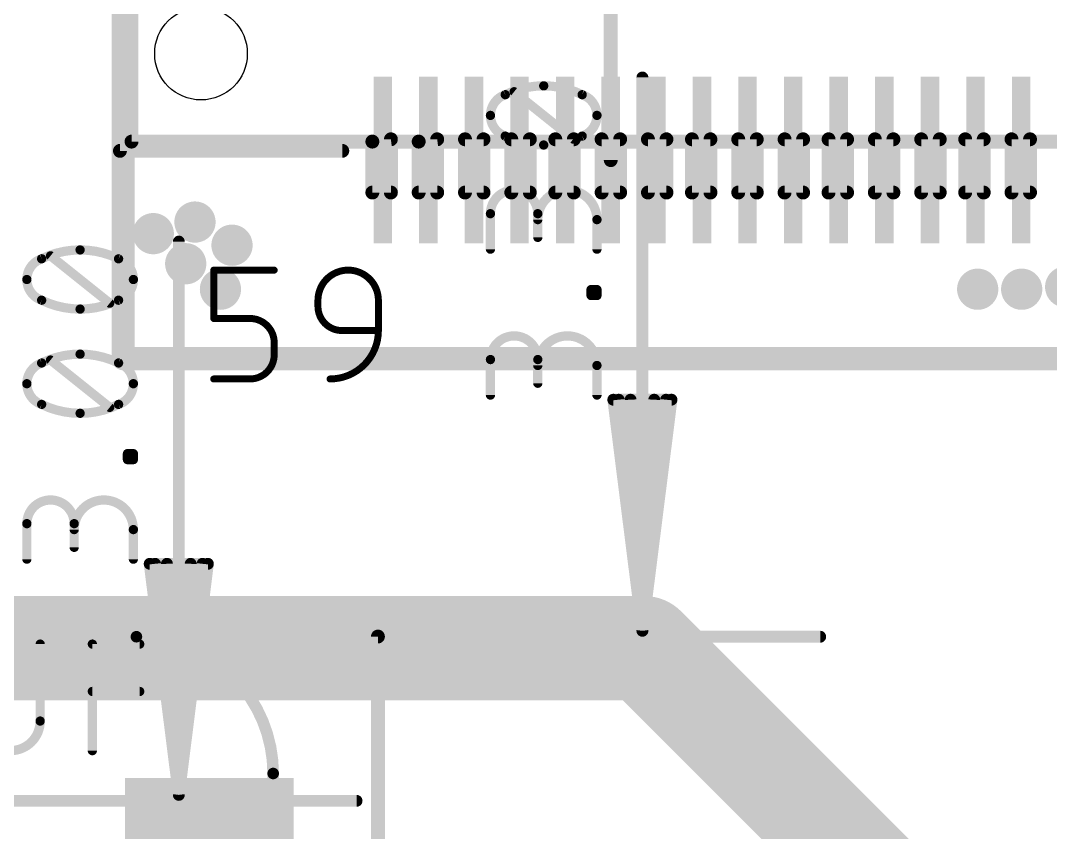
# Model space of a CAD drawing. Extents: x -5 to 103, y -6 to 58.
# Drawn here: x 25.54 to 36.84, y 25.28 to 34.19 of the extents above; entities that cross this region are included whole.
import ezdxf

# ---------------------------------------------------------------- set-up
doc = ezdxf.new("R2010")
doc.units = 0
for name, color, linetype in [('1', 12, 'CONTINUOUS'), ('16', 132, 'CONTINUOUS'), ('18', 110, 'CONTINUOUS'), ('20', 31, 'CONTINUOUS'), ('21', 40, 'CONTINUOUS'), ('51', 254, 'CONTINUOUS')]:
    doc.layers.add(name, color=color, linetype=linetype)

# ---------------------------------------------------------------- blocks, each defined once
blk = doc.blocks.new('RECT')
blk.add_solid([(-0.5, -0.5), (0.5, -0.5), (-0.5, 0.5), (0.5, 0.5)])
blk = doc.blocks.new('ROUNDV')
at = {"const_width": 0.5}
blk.add_lwpolyline([(0, -0.25, 1), (0, 0.25, 1), (0, -0.25)], format="xyb", dxfattribs=at)

msp = doc.modelspace()

# ---------------------------------------------------------------- linework, layer by layer
at = {"layer": '1'}
for points, const_width in [([(26.67, 40.64), (26.67, 30.48)], 0.254), ([(32.0179, 34.436), (32.0179, 32.658)], 0.1524), ([(26.67, 30.48), (46.99, 30.48)], 0.254), ([(24.511, 27.305), (32.385, 27.305)], 1.143), ([(32.385, 27.305), (35.179, 24.511)], 1.143)]:
    msp.add_lwpolyline(points, dxfattribs=dict(at, const_width=const_width))
for points, const_width in [([(31.9798, 32.658, 1), (32.056, 32.658)], 0.0762), ([(26.67, 30.5435, 1), (26.67, 30.4165)], 0.127), ([(26.6065, 30.48, 1), (26.7335, 30.48)], 0.127), ([(32.5871, 27.5071, 1), (32.1829, 27.1029)], 0.5715), ([(32.385, 27.0192, 1), (32.385, 27.5907)], 0.5715)]:
    msp.add_lwpolyline(points, format="xyb", dxfattribs=dict(at, const_width=const_width))
at = {"layer": '16', "const_width": 0.1524}
for points in [[(29.464, 27.432), (20.574, 27.432)], [(29.464, 20.828), (29.464, 27.432)]]:
    msp.add_lwpolyline(points, dxfattribs=at)
at = {"layer": '16', "const_width": 0.0762}
for points in [[(29.5021, 27.432, 1), (29.4259, 27.432)], [(29.464, 27.3939, 1), (29.464, 27.4701)]]:
    msp.add_lwpolyline(points, format="xyb", dxfattribs=at)
at = {"layer": '20'}
msp.add_circle((27.5235, 33.8264), 0.508, dxfattribs=at)
at = {"layer": '21'}
for points, const_width in [([(26.6345, 38.9572), (26.6345, 32.7596)], 0.1524), ([(26.6345, 32.7596), (29.0729, 32.7596)], 0.1524), ([(27.6632, 30.9209), (27.6632, 31.4515)], 0.0762), ([(27.6632, 31.4515), (28.3264, 31.4515)], 0.0762), ([(28.8062, 31.0536), (28.8062, 31.1199)], 0.0762), ([(29.4694, 31.1199), (29.4694, 30.7883)], 0.0762), ([(28.0611, 30.9209), (27.6632, 30.9209)], 0.0762), ([(29.4694, 30.7883), (29.0715, 30.7883)], 0.0762), ([(28.3264, 30.523), (28.3264, 30.6556)], 0.0762), ([(27.6632, 30.2577), (28.0611, 30.2577)], 0.0762), ([(26.815, 27.43), (22.715, 27.43)], 0.127), ([(28.315, 25.93), (28.315, 22.33)], 0.127)]:
    msp.add_lwpolyline(points, dxfattribs=dict(at, const_width=const_width))
for points, const_width in [([(26.6345, 32.7977, 1), (26.6345, 32.7215)], 0.0762), ([(26.5964, 32.7596, 1), (26.6726, 32.7596)], 0.0762), ([(29.0729, 32.7215, 1), (29.0729, 32.7977)], 0.0762), ([(27.6632, 31.4706, 1), (27.6632, 31.4325)], 0.0381), ([(27.6822, 31.4515, 1), (27.6441, 31.4515)], 0.0381), ([(28.3264, 31.4325, 1), (28.3264, 31.4706)], 0.0381), ([(29.4694, 31.1199, 1), (28.8062, 31.1199)], 0.0762), ([(28.8252, 31.1199, 1), (28.7871, 31.1199)], 0.0381), ([(28.7871, 31.1199, 1), (28.8252, 31.1199)], 0.0381), ([(28.8252, 31.0536, 1), (28.7871, 31.0536)], 0.0381), ([(28.7871, 31.0536, 1), (28.8252, 31.0536)], 0.0381), ([(28.8062, 31.0536, 0.4142), (29.0715, 30.7883)], 0.0762), ([(29.4885, 31.1199, 1), (29.4504, 31.1199)], 0.0381), ([(29.4504, 31.1199, 1), (29.4885, 31.1199)], 0.0381), ([(27.6632, 30.94, 1), (27.6632, 30.9019)], 0.0381), ([(28.0611, 30.94, 1), (28.0611, 30.9019)], 0.0381), ([(28.3264, 30.6556, 0.4142), (28.0611, 30.9209)], 0.0762), ([(28.0611, 30.9019, 1), (28.0611, 30.94)], 0.0381), ([(27.6441, 30.9209, 1), (27.6822, 30.9209)], 0.0381), ([(28.9388, 30.2577, 0.4142), (29.4694, 30.7883)], 0.0762), ([(29.0715, 30.8073, 1), (29.0715, 30.7692)], 0.0381), ([(29.0715, 30.7692, 1), (29.0715, 30.8073)], 0.0381), ([(29.4885, 30.7883, 1), (29.4504, 30.7883)], 0.0381), ([(29.4504, 30.7883, 1), (29.4885, 30.7883)], 0.0381), ([(29.4694, 30.7692, 1), (29.4694, 30.8073)], 0.0381), ([(28.3455, 30.6556, 1), (28.3074, 30.6556)], 0.0381), ([(28.3074, 30.6556, 1), (28.3455, 30.6556)], 0.0381), ([(28.0611, 30.2577, 0.4142), (28.3264, 30.523)], 0.0762), ([(28.3455, 30.523, 1), (28.3074, 30.523)], 0.0381), ([(28.3074, 30.523, 1), (28.3455, 30.523)], 0.0381), ([(27.6632, 30.2767, 1), (27.6632, 30.2386)], 0.0381), ([(28.0611, 30.2767, 1), (28.0611, 30.2386)], 0.0381), ([(28.0611, 30.2386, 1), (28.0611, 30.2767)], 0.0381), ([(28.9388, 30.2767, 1), (28.9388, 30.2386)], 0.0381), ([(28.315, 25.93, 0.4142), (26.815, 27.43)], 0.127), ([(26.815, 27.4617, 1), (26.815, 27.3983)], 0.0635), ([(26.815, 27.3983, 1), (26.815, 27.4617)], 0.0635), ([(28.3468, 25.93, 1), (28.2833, 25.93)], 0.0635), ([(28.2833, 25.93, 1), (28.3468, 25.93)], 0.0635)]:
    msp.add_lwpolyline(points, format="xyb", dxfattribs=dict(at, const_width=const_width))
at = {"layer": '51'}
for points, const_width in [([(26.7615, 38.8556), (26.7615, 32.8612)], 0.1524), ([(32.365, 27.495), (32.365, 33.5646)], 0.13), ([(31.6071, 32.8889), (30.9579, 33.4082)], 0.1016), ([(26.7615, 32.8612), (29.4031, 32.8612)], 0.1524), ([(29.6063, 32.8866), (29.4031, 32.8612)], 0.1524), ([(29.4031, 32.8612), (29.4031, 32.3024)], 0.1524), ([(29.4031, 32.8612), (29.9111, 32.8612)], 0.1524), ([(29.6063, 32.3024), (29.6063, 32.8866)], 0.1524), ([(30.1143, 32.8866), (29.9111, 32.8612)], 0.1524), ([(29.9111, 32.8612), (46.7767, 32.8612)], 0.1524), ([(29.9111, 32.8612), (29.9111, 32.3024)], 0.1524), ([(30.1143, 32.3024), (30.1143, 32.8866)], 0.1524), ([(30.6223, 32.8866), (30.4191, 32.8866)], 0.1524), ([(30.4191, 32.8866), (30.4191, 32.3024)], 0.1524), ([(30.6223, 32.3024), (30.6223, 32.8866)], 0.1524), ([(31.1303, 32.8866), (30.9271, 32.8866)], 0.1524), ([(30.9271, 32.8866), (30.9271, 32.3024)], 0.1524), ([(31.1303, 32.3024), (31.1303, 32.8866)], 0.1524), ([(31.6129, 32.8866), (31.4097, 32.8866)], 0.1524), ([(31.4097, 32.8866), (31.4097, 32.3024)], 0.1524), ([(31.6129, 32.3024), (31.6129, 32.8866)], 0.1524), ([(32.1209, 32.8866), (31.9177, 32.8866)], 0.1524), ([(31.9177, 32.8866), (31.9177, 32.3024)], 0.1524), ([(32.1209, 32.3024), (32.1209, 32.8866)], 0.1524), ([(32.6289, 32.8866), (32.4257, 32.8866)], 0.1524), ([(32.4257, 32.8866), (32.4257, 32.3024)], 0.1524), ([(32.6289, 32.3024), (32.6289, 32.8866)], 0.1524), ([(33.1115, 32.8866), (32.9083, 32.8866)], 0.1524), ([(32.9083, 32.8866), (32.9083, 32.3024)], 0.1524), ([(33.1115, 32.3024), (33.1115, 32.8866)], 0.1524), ([(33.6195, 32.8866), (33.4163, 32.8866)], 0.1524), ([(33.4163, 32.8866), (33.4163, 32.3024)], 0.1524), ([(33.6195, 32.3024), (33.6195, 32.8866)], 0.1524), ([(34.1275, 32.8866), (33.9243, 32.8866)], 0.1524), ([(33.9243, 32.8866), (33.9243, 32.3024)], 0.1524), ([(34.1275, 32.3024), (34.1275, 32.8866)], 0.1524), ([(34.6101, 32.8866), (34.4069, 32.8866)], 0.1524), ([(34.4069, 32.8866), (34.4069, 32.3024)], 0.1524), ([(34.6101, 32.3024), (34.6101, 32.8866)], 0.1524), ([(35.1181, 32.8866), (34.9149, 32.8866)], 0.1524), ([(34.9149, 32.8866), (34.9149, 32.3024)], 0.1524), ([(35.1181, 32.3024), (35.1181, 32.8866)], 0.1524), ([(35.6261, 32.8866), (35.4229, 32.8866)], 0.1524), ([(35.4229, 32.8866), (35.4229, 32.3024)], 0.1524), ([(35.6261, 32.3024), (35.6261, 32.8866)], 0.1524), ([(36.1087, 32.8866), (35.9055, 32.8866)], 0.1524), ([(35.9055, 32.8866), (35.9055, 32.3024)], 0.1524), ([(36.1087, 32.3024), (36.1087, 32.8866)], 0.1524), ([(36.6167, 32.8866), (36.4135, 32.8866)], 0.1524), ([(36.4135, 32.8866), (36.4135, 32.3024)], 0.1524), ([(36.6167, 32.3024), (36.6167, 32.8866)], 0.1524), ([(29.4031, 32.3024), (29.6063, 32.3024)], 0.1524), ([(29.9111, 32.3024), (30.1143, 32.3024)], 0.1524), ([(30.4191, 32.3024), (30.6223, 32.3024)], 0.1524), ([(30.9271, 32.3024), (31.1303, 32.3024)], 0.1524), ([(31.4097, 32.3024), (31.6129, 32.3024)], 0.1524), ([(31.9177, 32.3024), (32.1209, 32.3024)], 0.1524), ([(32.4257, 32.3024), (32.6289, 32.3024)], 0.1524), ([(32.9083, 32.3024), (33.1115, 32.3024)], 0.1524), ([(33.4163, 32.3024), (33.6195, 32.3024)], 0.1524), ([(33.9243, 32.3024), (34.1275, 32.3024)], 0.1524), ([(34.4069, 32.3024), (34.6101, 32.3024)], 0.1524), ([(34.9149, 32.3024), (35.1181, 32.3024)], 0.1524), ([(35.4229, 32.3024), (35.6261, 32.3024)], 0.1524), ([(35.9055, 32.3024), (36.1087, 32.3024)], 0.1524), ([(36.4135, 32.3024), (36.6167, 32.3024)], 0.1524), ([(30.6983, 31.681), (30.6983, 32.0705)], 0.1016), ([(31.2176, 32.0705), (31.2176, 31.8108)], 0.1016), ([(31.8667, 31.681), (31.8667, 32.0055)], 0.1016), ([(27.28, 25.695), (27.28, 31.7646)], 0.13), ([(26.5221, 31.0889), (25.8729, 31.6082)], 0.1016), ([(27.6632, 30.9209), (27.6632, 31.4515)], 0.0762), ([(27.6632, 31.4515), (28.3264, 31.4515)], 0.0762), ([(31.8018, 31.173), (31.8018, 31.2379)], 0.1016), ([(31.8018, 31.2379), (31.8667, 31.2379)], 0.1016), ([(31.8667, 31.2379), (31.8667, 31.173)], 0.1016), ([(31.8667, 31.173), (31.8018, 31.173)], 0.1016), ([(28.8062, 31.0536), (28.8062, 31.1199)], 0.0762), ([(29.4694, 31.1199), (29.4694, 30.7883)], 0.0762), ([(28.0611, 30.9209), (27.6632, 30.9209)], 0.0762), ([(29.4694, 30.7883), (29.0715, 30.7883)], 0.0762), ([(28.3264, 30.523), (28.3264, 30.6556)], 0.0762), ([(26.5221, 29.9459), (25.8729, 30.4652)], 0.1016), ([(30.6983, 30.0808), (30.6983, 30.4703)], 0.1016), ([(31.2176, 30.4703), (31.2176, 30.2106)], 0.1016), ([(31.8667, 30.0808), (31.8667, 30.4054)], 0.1016), ([(27.6632, 30.2577), (28.0611, 30.2577)], 0.0762), ([(32.365, 27.495), (32.0458, 30.03)], 0.13), ([(32.0458, 30.03), (32.6842, 30.03)], 0.13), ([(32.365, 27.495), (32.105, 30.03)], 0.13), ([(32.365, 27.495), (32.235, 30.03)], 0.13), ([(32.6842, 30.03), (32.365, 27.495)], 0.13), ([(32.495, 30.03), (32.365, 27.495)], 0.13), ([(32.625, 30.03), (32.365, 27.495)], 0.13), ([(26.7168, 29.373), (26.7168, 29.4379)], 0.1016), ([(26.7168, 29.4379), (26.7817, 29.4379)], 0.1016), ([(26.7817, 29.4379), (26.7817, 29.373)], 0.1016), ([(26.7817, 29.373), (26.7168, 29.373)], 0.1016), ([(25.6133, 28.2808), (25.6133, 28.6703)], 0.1016), ([(26.1326, 28.6703), (26.1326, 28.4106)], 0.1016), ([(26.7817, 28.2808), (26.7817, 28.6054)], 0.1016), ([(27.28, 25.695), (26.9608, 28.23)], 0.13), ([(26.9608, 28.23), (27.5992, 28.23)], 0.13), ([(27.28, 25.695), (27.02, 28.23)], 0.13), ([(27.28, 25.695), (27.15, 28.23)], 0.13), ([(27.5992, 28.23), (27.28, 25.695)], 0.13), ([(27.41, 28.23), (27.28, 25.695)], 0.13), ([(27.54, 28.23), (27.28, 25.695)], 0.13), ([(24.765, 27.43), (34.315, 27.43)], 0.13), ([(25.7595, 26.5054), (25.7595, 27.3492)], 0.1016), ([(26.3319, 26.1808), (26.3319, 27.3492)], 0.1016), ([(26.3319, 27.3492), (26.8512, 27.3492)], 0.1016), ([(26.3319, 26.8299), (26.8512, 26.8299)], 0.1016), ([(19.28, 25.63), (29.23, 25.63)], 0.13)]:
    msp.add_lwpolyline(points, dxfattribs=dict(at, const_width=const_width))
for points, const_width in [([(32.3975, 33.5646, 1), (32.3325, 33.5646)], 0.065), ([(31.2825, 33.4731, 0.1139), (30.8606, 33.3757)], 0.1016), ([(30.9738, 33.428, 1), (30.9421, 33.3884)], 0.0508), ([(31.7044, 33.3757, 0.1139), (31.2825, 33.4731)], 0.1016), ([(31.2825, 33.4985, 1), (31.2825, 33.4477)], 0.0508), ([(31.2825, 33.4477, 1), (31.2825, 33.4985)], 0.0508), ([(30.8606, 33.3757, 0.3205), (30.6983, 33.1485)], 0.1016), ([(30.8494, 33.3986, 1), (30.8717, 33.3529)], 0.0508), ([(30.8688, 33.3517, 1), (30.8523, 33.3998)], 0.0508), ([(31.7127, 33.3998, 1), (31.6962, 33.3517)], 0.0508), ([(31.8667, 33.1485, 0.3205), (31.7044, 33.3757)], 0.1016), ([(31.6933, 33.3529, 1), (31.7156, 33.3986)], 0.0508), ([(30.6983, 33.1485, 0.3205), (30.8606, 32.9214)], 0.1016), ([(30.7237, 33.1485, 1), (30.6729, 33.1485)], 0.0508), ([(30.6729, 33.1485, 1), (30.7237, 33.1485)], 0.0508), ([(31.7044, 32.9214, 0.3205), (31.8667, 33.1485)], 0.1016), ([(31.8921, 33.1485, 1), (31.8413, 33.1485)], 0.0508), ([(31.8413, 33.1485, 1), (31.8921, 33.1485)], 0.0508), ([(26.7615, 32.8993, 1), (26.7615, 32.8231)], 0.0762), ([(26.7234, 32.8612, 1), (26.7996, 32.8612)], 0.0762), ([(29.4412, 32.8612, 1), (29.365, 32.8612)], 0.0762), ([(29.4031, 32.8993, 1), (29.4031, 32.8231)], 0.0762), ([(29.3984, 32.899, 1), (29.4078, 32.8234)], 0.0762), ([(29.4031, 32.8231, 1), (29.4031, 32.8993)], 0.0762), ([(29.6444, 32.8866, 1), (29.5682, 32.8866)], 0.0762), ([(29.611, 32.8488, 1), (29.6016, 32.9244)], 0.0762), ([(29.9111, 32.8993, 1), (29.9111, 32.8231)], 0.0762), ([(29.9492, 32.8612, 1), (29.873, 32.8612)], 0.0762), ([(29.9064, 32.899, 1), (29.9158, 32.8234)], 0.0762), ([(29.9111, 32.8231, 1), (29.9111, 32.8993)], 0.0762), ([(30.1524, 32.8866, 1), (30.0762, 32.8866)], 0.0762), ([(30.119, 32.8488, 1), (30.1096, 32.9244)], 0.0762), ([(30.4191, 32.9247, 1), (30.4191, 32.8485)], 0.0762), ([(30.4572, 32.8866, 1), (30.381, 32.8866)], 0.0762), ([(30.6604, 32.8866, 1), (30.5842, 32.8866)], 0.0762), ([(30.6223, 32.8485, 1), (30.6223, 32.9247)], 0.0762), ([(30.8717, 32.9442, 1), (30.8494, 32.8985)], 0.0508), ([(30.8606, 32.9214, 0.1139), (31.2825, 32.824)], 0.1016), ([(30.8523, 32.8973, 1), (30.8688, 32.9454)], 0.0508), ([(30.9271, 32.9247, 1), (30.9271, 32.8485)], 0.0762), ([(30.9652, 32.8866, 1), (30.889, 32.8866)], 0.0762), ([(31.1684, 32.8866, 1), (31.0922, 32.8866)], 0.0762), ([(31.1303, 32.8485, 1), (31.1303, 32.9247)], 0.0762), ([(31.2825, 32.824, 0.1139), (31.7044, 32.9214)], 0.1016), ([(31.2825, 32.8494, 1), (31.2825, 32.7986)], 0.0508), ([(31.2825, 32.7986, 1), (31.2825, 32.8494)], 0.0508), ([(31.4097, 32.9247, 1), (31.4097, 32.8485)], 0.0762), ([(31.4478, 32.8866, 1), (31.3716, 32.8866)], 0.0762), ([(31.651, 32.8866, 1), (31.5748, 32.8866)], 0.0762), ([(31.5912, 32.8691, 1), (31.6229, 32.9087)], 0.0508), ([(31.6129, 32.8485, 1), (31.6129, 32.9247)], 0.0762), ([(31.6962, 32.9454, 1), (31.7127, 32.8973)], 0.0508), ([(31.7156, 32.8985, 1), (31.6933, 32.9442)], 0.0508), ([(31.9177, 32.9247, 1), (31.9177, 32.8485)], 0.0762), ([(31.9558, 32.8866, 1), (31.8796, 32.8866)], 0.0762), ([(32.159, 32.8866, 1), (32.0828, 32.8866)], 0.0762), ([(32.1209, 32.8485, 1), (32.1209, 32.9247)], 0.0762), ([(32.4257, 32.9247, 1), (32.4257, 32.8485)], 0.0762), ([(32.4638, 32.8866, 1), (32.3876, 32.8866)], 0.0762), ([(32.667, 32.8866, 1), (32.5908, 32.8866)], 0.0762), ([(32.6289, 32.8485, 1), (32.6289, 32.9247)], 0.0762), ([(32.9083, 32.9247, 1), (32.9083, 32.8485)], 0.0762), ([(32.9464, 32.8866, 1), (32.8702, 32.8866)], 0.0762), ([(33.1496, 32.8866, 1), (33.0734, 32.8866)], 0.0762), ([(33.1115, 32.8485, 1), (33.1115, 32.9247)], 0.0762), ([(33.4163, 32.9247, 1), (33.4163, 32.8485)], 0.0762), ([(33.4544, 32.8866, 1), (33.3782, 32.8866)], 0.0762), ([(33.6576, 32.8866, 1), (33.5814, 32.8866)], 0.0762), ([(33.6195, 32.8485, 1), (33.6195, 32.9247)], 0.0762), ([(33.9243, 32.9247, 1), (33.9243, 32.8485)], 0.0762), ([(33.9624, 32.8866, 1), (33.8862, 32.8866)], 0.0762), ([(34.1656, 32.8866, 1), (34.0894, 32.8866)], 0.0762), ([(34.1275, 32.8485, 1), (34.1275, 32.9247)], 0.0762), ([(34.4069, 32.9247, 1), (34.4069, 32.8485)], 0.0762), ([(34.445, 32.8866, 1), (34.3688, 32.8866)], 0.0762), ([(34.6482, 32.8866, 1), (34.572, 32.8866)], 0.0762), ([(34.6101, 32.8485, 1), (34.6101, 32.9247)], 0.0762), ([(34.9149, 32.9247, 1), (34.9149, 32.8485)], 0.0762), ([(34.953, 32.8866, 1), (34.8768, 32.8866)], 0.0762), ([(35.1562, 32.8866, 1), (35.08, 32.8866)], 0.0762), ([(35.1181, 32.8485, 1), (35.1181, 32.9247)], 0.0762), ([(35.4229, 32.9247, 1), (35.4229, 32.8485)], 0.0762), ([(35.461, 32.8866, 1), (35.3848, 32.8866)], 0.0762), ([(35.6642, 32.8866, 1), (35.588, 32.8866)], 0.0762), ([(35.6261, 32.8485, 1), (35.6261, 32.9247)], 0.0762), ([(35.9055, 32.9247, 1), (35.9055, 32.8485)], 0.0762), ([(35.9436, 32.8866, 1), (35.8674, 32.8866)], 0.0762), ([(36.1468, 32.8866, 1), (36.0706, 32.8866)], 0.0762), ([(36.1087, 32.8485, 1), (36.1087, 32.9247)], 0.0762), ([(36.4135, 32.9247, 1), (36.4135, 32.8485)], 0.0762), ([(36.4516, 32.8866, 1), (36.3754, 32.8866)], 0.0762), ([(36.6548, 32.8866, 1), (36.5786, 32.8866)], 0.0762), ([(36.6167, 32.8485, 1), (36.6167, 32.9247)], 0.0762), ([(29.4031, 32.3405, 1), (29.4031, 32.2643)], 0.0762), ([(29.365, 32.3024, 1), (29.4412, 32.3024)], 0.0762), ([(29.5682, 32.3024, 1), (29.6444, 32.3024)], 0.0762), ([(29.6063, 32.2643, 1), (29.6063, 32.3405)], 0.0762), ([(29.9111, 32.3405, 1), (29.9111, 32.2643)], 0.0762), ([(29.873, 32.3024, 1), (29.9492, 32.3024)], 0.0762), ([(30.0762, 32.3024, 1), (30.1524, 32.3024)], 0.0762), ([(30.1143, 32.2643, 1), (30.1143, 32.3405)], 0.0762), ([(30.4191, 32.3405, 1), (30.4191, 32.2643)], 0.0762), ([(30.381, 32.3024, 1), (30.4572, 32.3024)], 0.0762), ([(30.5842, 32.3024, 1), (30.6604, 32.3024)], 0.0762), ([(30.6223, 32.2643, 1), (30.6223, 32.3405)], 0.0762), ([(31.2176, 32.0705, 1), (30.6983, 32.0705)], 0.1016), ([(30.9271, 32.3405, 1), (30.9271, 32.2643)], 0.0762), ([(30.889, 32.3024, 1), (30.9652, 32.3024)], 0.0762), ([(31.0922, 32.3024, 1), (31.1684, 32.3024)], 0.0762), ([(31.1303, 32.2643, 1), (31.1303, 32.3405)], 0.0762), ([(31.8667, 32.0055, 1), (31.2176, 32.0055)], 0.1016), ([(31.4097, 32.3405, 1), (31.4097, 32.2643)], 0.0762), ([(31.3716, 32.3024, 1), (31.4478, 32.3024)], 0.0762), ([(31.5748, 32.3024, 1), (31.651, 32.3024)], 0.0762), ([(31.6129, 32.2643, 1), (31.6129, 32.3405)], 0.0762), ([(31.9177, 32.3405, 1), (31.9177, 32.2643)], 0.0762), ([(31.8796, 32.3024, 1), (31.9558, 32.3024)], 0.0762), ([(32.0828, 32.3024, 1), (32.159, 32.3024)], 0.0762), ([(32.1209, 32.2643, 1), (32.1209, 32.3405)], 0.0762), ([(32.4257, 32.3405, 1), (32.4257, 32.2643)], 0.0762), ([(32.3876, 32.3024, 1), (32.4638, 32.3024)], 0.0762), ([(32.5908, 32.3024, 1), (32.667, 32.3024)], 0.0762), ([(32.6289, 32.2643, 1), (32.6289, 32.3405)], 0.0762), ([(32.9083, 32.3405, 1), (32.9083, 32.2643)], 0.0762), ([(32.8702, 32.3024, 1), (32.9464, 32.3024)], 0.0762), ([(33.0734, 32.3024, 1), (33.1496, 32.3024)], 0.0762), ([(33.1115, 32.2643, 1), (33.1115, 32.3405)], 0.0762), ([(33.4163, 32.3405, 1), (33.4163, 32.2643)], 0.0762), ([(33.3782, 32.3024, 1), (33.4544, 32.3024)], 0.0762), ([(33.5814, 32.3024, 1), (33.6576, 32.3024)], 0.0762), ([(33.6195, 32.2643, 1), (33.6195, 32.3405)], 0.0762), ([(33.9243, 32.3405, 1), (33.9243, 32.2643)], 0.0762), ([(33.8862, 32.3024, 1), (33.9624, 32.3024)], 0.0762), ([(34.0894, 32.3024, 1), (34.1656, 32.3024)], 0.0762), ([(34.1275, 32.2643, 1), (34.1275, 32.3405)], 0.0762), ([(34.4069, 32.3405, 1), (34.4069, 32.2643)], 0.0762), ([(34.3688, 32.3024, 1), (34.445, 32.3024)], 0.0762), ([(34.572, 32.3024, 1), (34.6482, 32.3024)], 0.0762), ([(34.6101, 32.2643, 1), (34.6101, 32.3405)], 0.0762), ([(34.9149, 32.3405, 1), (34.9149, 32.2643)], 0.0762), ([(34.8768, 32.3024, 1), (34.953, 32.3024)], 0.0762), ([(35.08, 32.3024, 1), (35.1562, 32.3024)], 0.0762), ([(35.1181, 32.2643, 1), (35.1181, 32.3405)], 0.0762), ([(35.4229, 32.3405, 1), (35.4229, 32.2643)], 0.0762), ([(35.3848, 32.3024, 1), (35.461, 32.3024)], 0.0762), ([(35.588, 32.3024, 1), (35.6642, 32.3024)], 0.0762), ([(35.6261, 32.2643, 1), (35.6261, 32.3405)], 0.0762), ([(35.9055, 32.3405, 1), (35.9055, 32.2643)], 0.0762), ([(35.8674, 32.3024, 1), (35.9436, 32.3024)], 0.0762), ([(36.0706, 32.3024, 1), (36.1468, 32.3024)], 0.0762), ([(36.1087, 32.2643, 1), (36.1087, 32.3405)], 0.0762), ([(36.4135, 32.3405, 1), (36.4135, 32.2643)], 0.0762), ([(36.3754, 32.3024, 1), (36.4516, 32.3024)], 0.0762), ([(36.5786, 32.3024, 1), (36.6548, 32.3024)], 0.0762), ([(36.6167, 32.2643, 1), (36.6167, 32.3405)], 0.0762), ([(30.7237, 32.0705, 1), (30.6729, 32.0705)], 0.0508), ([(30.6729, 32.0705, 1), (30.7237, 32.0705)], 0.0508), ([(31.243, 32.0705, 1), (31.1922, 32.0705)], 0.0508), ([(31.1922, 32.0705, 1), (31.243, 32.0705)], 0.0508), ([(31.1922, 32.0055, 1), (31.243, 32.0055)], 0.0508), ([(31.8921, 32.0055, 1), (31.8413, 32.0055)], 0.0508), ([(31.8413, 32.0055, 1), (31.8921, 32.0055)], 0.0508), ([(27.3125, 31.7646, 1), (27.2475, 31.7646)], 0.065), ([(31.1922, 31.8108, 1), (31.243, 31.8108)], 0.0508), ([(26.1975, 31.6731, 0.1139), (25.7756, 31.5757)], 0.1016), ([(25.8888, 31.628, 1), (25.8571, 31.5884)], 0.0508), ([(26.6194, 31.5757, 0.1139), (26.1975, 31.6731)], 0.1016), ([(26.1975, 31.6985, 1), (26.1975, 31.6477)], 0.0508), ([(26.1975, 31.6477, 1), (26.1975, 31.6985)], 0.0508), ([(30.6729, 31.681, 1), (30.7237, 31.681)], 0.0508), ([(31.8413, 31.681, 1), (31.8921, 31.681)], 0.0508), ([(25.7756, 31.5757, 0.3205), (25.6133, 31.3485)], 0.1016), ([(25.7644, 31.5986, 1), (25.7867, 31.5529)], 0.0508), ([(25.7838, 31.5517, 1), (25.7673, 31.5998)], 0.0508), ([(26.6277, 31.5998, 1), (26.6112, 31.5517)], 0.0508), ([(26.7817, 31.3485, 0.3205), (26.6194, 31.5757)], 0.1016), ([(26.6083, 31.5529, 1), (26.6306, 31.5986)], 0.0508), ([(27.6632, 31.4706, 1), (27.6632, 31.4325)], 0.0381), ([(27.6822, 31.4515, 1), (27.6441, 31.4515)], 0.0381), ([(28.3264, 31.4325, 1), (28.3264, 31.4706)], 0.0381), ([(29.4694, 31.1199, 1), (28.8062, 31.1199)], 0.0762), ([(25.6133, 31.3485, 0.3205), (25.7756, 31.1214)], 0.1016), ([(25.6387, 31.3485, 1), (25.5879, 31.3485)], 0.0508), ([(25.5879, 31.3485, 1), (25.6387, 31.3485)], 0.0508), ([(26.6194, 31.1214, 0.3205), (26.7817, 31.3485)], 0.1016), ([(26.8071, 31.3485, 1), (26.7563, 31.3485)], 0.0508), ([(26.7563, 31.3485, 1), (26.8071, 31.3485)], 0.0508), ([(31.8272, 31.2379, 1), (31.7764, 31.2379)], 0.0508), ([(31.8018, 31.2633, 1), (31.8018, 31.2125)], 0.0508), ([(31.8921, 31.2379, 1), (31.8413, 31.2379)], 0.0508), ([(31.8667, 31.2125, 1), (31.8667, 31.2633)], 0.0508), ([(31.8018, 31.1984, 1), (31.8018, 31.1476)], 0.0508), ([(31.7764, 31.173, 1), (31.8272, 31.173)], 0.0508), ([(31.8413, 31.173, 1), (31.8921, 31.173)], 0.0508), ([(31.8667, 31.1476, 1), (31.8667, 31.1984)], 0.0508), ([(25.7867, 31.1442, 1), (25.7644, 31.0985)], 0.0508), ([(25.7756, 31.1214, 0.1139), (26.1975, 31.024)], 0.1016), ([(25.7673, 31.0973, 1), (25.7838, 31.1454)], 0.0508), ([(26.1975, 31.024, 0.1139), (26.6194, 31.1214)], 0.1016), ([(26.1975, 31.0494, 1), (26.1975, 30.9986)], 0.0508), ([(26.1975, 30.9986, 1), (26.1975, 31.0494)], 0.0508), ([(26.5062, 31.0691, 1), (26.5379, 31.1087)], 0.0508), ([(26.6112, 31.1454, 1), (26.6277, 31.0973)], 0.0508), ([(26.6306, 31.0985, 1), (26.6083, 31.1442)], 0.0508), ([(28.8252, 31.1199, 1), (28.7871, 31.1199)], 0.0381), ([(28.7871, 31.1199, 1), (28.8252, 31.1199)], 0.0381), ([(28.8252, 31.0536, 1), (28.7871, 31.0536)], 0.0381), ([(28.7871, 31.0536, 1), (28.8252, 31.0536)], 0.0381), ([(28.8062, 31.0536, 0.4142), (29.0715, 30.7883)], 0.0762), ([(29.4885, 31.1199, 1), (29.4504, 31.1199)], 0.0381), ([(29.4504, 31.1199, 1), (29.4885, 31.1199)], 0.0381), ([(27.6632, 30.94, 1), (27.6632, 30.9019)], 0.0381), ([(28.0611, 30.94, 1), (28.0611, 30.9019)], 0.0381), ([(28.3264, 30.6556, 0.4142), (28.0611, 30.9209)], 0.0762), ([(28.0611, 30.9019, 1), (28.0611, 30.94)], 0.0381), ([(27.6441, 30.9209, 1), (27.6822, 30.9209)], 0.0381), ([(28.9388, 30.2577, 0.4142), (29.4694, 30.7883)], 0.0762), ([(29.0715, 30.8073, 1), (29.0715, 30.7692)], 0.0381), ([(29.0715, 30.7692, 1), (29.0715, 30.8073)], 0.0381), ([(29.4885, 30.7883, 1), (29.4504, 30.7883)], 0.0381), ([(29.4504, 30.7883, 1), (29.4885, 30.7883)], 0.0381), ([(29.4694, 30.7692, 1), (29.4694, 30.8073)], 0.0381), ([(31.2176, 30.4703, 1), (30.6983, 30.4703)], 0.1016), ([(31.8667, 30.4054, 1), (31.2176, 30.4054)], 0.1016), ([(28.3455, 30.6556, 1), (28.3074, 30.6556)], 0.0381), ([(28.3074, 30.6556, 1), (28.3455, 30.6556)], 0.0381), ([(26.1975, 30.5301, 0.1139), (25.7756, 30.4327)], 0.1016), ([(25.8888, 30.485, 1), (25.8571, 30.4454)], 0.0508), ([(26.6194, 30.4327, 0.1139), (26.1975, 30.5301)], 0.1016), ([(26.1975, 30.5555, 1), (26.1975, 30.5047)], 0.0508), ([(26.1975, 30.5047, 1), (26.1975, 30.5555)], 0.0508), ([(28.0611, 30.2577, 0.4142), (28.3264, 30.523)], 0.0762), ([(28.3455, 30.523, 1), (28.3074, 30.523)], 0.0381), ([(28.3074, 30.523, 1), (28.3455, 30.523)], 0.0381), ([(30.7237, 30.4703, 1), (30.6729, 30.4703)], 0.0508), ([(31.243, 30.4703, 1), (31.1922, 30.4703)], 0.0508), ([(25.7756, 30.4327, 0.3205), (25.6133, 30.2055)], 0.1016), ([(25.7644, 30.4556, 1), (25.7867, 30.4099)], 0.0508), ([(25.7838, 30.4087, 1), (25.7673, 30.4568)], 0.0508), ([(26.6277, 30.4568, 1), (26.6112, 30.4087)], 0.0508), ([(26.7817, 30.2055, 0.3205), (26.6194, 30.4327)], 0.1016), ([(26.6083, 30.4099, 1), (26.6306, 30.4556)], 0.0508), ([(30.6729, 30.4703, 1), (30.7237, 30.4703)], 0.0508), ([(31.1922, 30.4703, 1), (31.243, 30.4703)], 0.0508), ([(31.1922, 30.4054, 1), (31.243, 30.4054)], 0.0508), ([(31.8921, 30.4054, 1), (31.8413, 30.4054)], 0.0508), ([(31.8413, 30.4054, 1), (31.8921, 30.4054)], 0.0508), ([(27.6632, 30.2767, 1), (27.6632, 30.2386)], 0.0381), ([(28.0611, 30.2767, 1), (28.0611, 30.2386)], 0.0381), ([(28.0611, 30.2386, 1), (28.0611, 30.2767)], 0.0381), ([(28.9388, 30.2767, 1), (28.9388, 30.2386)], 0.0381), ([(25.6133, 30.2055, 0.3205), (25.7756, 29.9784)], 0.1016), ([(25.6387, 30.2055, 1), (25.5879, 30.2055)], 0.0508), ([(25.5879, 30.2055, 1), (25.6387, 30.2055)], 0.0508), ([(26.6194, 29.9784, 0.3205), (26.7817, 30.2055)], 0.1016), ([(26.8071, 30.2055, 1), (26.7563, 30.2055)], 0.0508), ([(26.7563, 30.2055, 1), (26.8071, 30.2055)], 0.0508), ([(31.1922, 30.2106, 1), (31.243, 30.2106)], 0.0508), ([(30.6729, 30.0808, 1), (30.7237, 30.0808)], 0.0508), ([(31.8413, 30.0808, 1), (31.8921, 30.0808)], 0.0508), ([(32.078, 30.0341, 1), (32.0135, 30.0259)], 0.065), ([(32.0458, 30.0625, 1), (32.0458, 29.9975)], 0.065), ([(32.1373, 30.0333, 1), (32.0727, 30.0267)], 0.065), ([(32.2675, 30.0317, 1), (32.2025, 30.0283)], 0.065), ([(32.5275, 30.0283, 1), (32.4625, 30.0317)], 0.065), ([(32.6573, 30.0267, 1), (32.5927, 30.0333)], 0.065), ([(32.7165, 30.0259, 1), (32.652, 30.0341)], 0.065), ([(32.6842, 29.9975, 1), (32.6842, 30.0625)], 0.065), ([(25.7867, 30.0012, 1), (25.7644, 29.9555)], 0.0508), ([(25.7756, 29.9784, 0.1139), (26.1975, 29.881)], 0.1016), ([(25.7673, 29.9543, 1), (25.7838, 30.0024)], 0.0508), ([(26.1975, 29.881, 0.1139), (26.6194, 29.9784)], 0.1016), ([(26.5062, 29.9261, 1), (26.5379, 29.9657)], 0.0508), ([(26.6112, 30.0024, 1), (26.6277, 29.9543)], 0.0508), ([(26.6306, 29.9555, 1), (26.6083, 30.0012)], 0.0508), ([(26.1975, 29.9064, 1), (26.1975, 29.8556)], 0.0508), ([(26.1975, 29.8556, 1), (26.1975, 29.9064)], 0.0508), ([(26.7422, 29.4379, 1), (26.6914, 29.4379)], 0.0508), ([(26.7168, 29.4633, 1), (26.7168, 29.4125)], 0.0508), ([(26.8071, 29.4379, 1), (26.7563, 29.4379)], 0.0508), ([(26.7817, 29.4125, 1), (26.7817, 29.4633)], 0.0508), ([(26.7168, 29.3984, 1), (26.7168, 29.3476)], 0.0508), ([(26.6914, 29.373, 1), (26.7422, 29.373)], 0.0508), ([(26.7563, 29.373, 1), (26.8071, 29.373)], 0.0508), ([(26.7817, 29.3476, 1), (26.7817, 29.3984)], 0.0508), ([(26.1326, 28.6703, 1), (25.6133, 28.6703)], 0.1016), ([(26.7817, 28.6054, 1), (26.1326, 28.6054)], 0.1016), ([(25.6387, 28.6703, 1), (25.5879, 28.6703)], 0.0508), ([(25.5879, 28.6703, 1), (25.6387, 28.6703)], 0.0508), ([(26.158, 28.6703, 1), (26.1072, 28.6703)], 0.0508), ([(26.1072, 28.6703, 1), (26.158, 28.6703)], 0.0508), ([(26.1072, 28.6054, 1), (26.158, 28.6054)], 0.0508), ([(26.8071, 28.6054, 1), (26.7563, 28.6054)], 0.0508), ([(26.7563, 28.6054, 1), (26.8071, 28.6054)], 0.0508), ([(26.1072, 28.4106, 1), (26.158, 28.4106)], 0.0508), ([(25.5879, 28.2808, 1), (25.6387, 28.2808)], 0.0508), ([(26.7563, 28.2808, 1), (26.8071, 28.2808)], 0.0508), ([(26.993, 28.2341, 1), (26.9285, 28.2259)], 0.065), ([(26.9608, 28.2625, 1), (26.9608, 28.1975)], 0.065), ([(27.0523, 28.2333, 1), (26.9877, 28.2267)], 0.065), ([(27.1825, 28.2317, 1), (27.1175, 28.2283)], 0.065), ([(27.4425, 28.2283, 1), (27.3775, 28.2317)], 0.065), ([(27.5723, 28.2267, 1), (27.5077, 28.2333)], 0.065), ([(27.6315, 28.2259, 1), (27.567, 28.2341)], 0.065), ([(27.5992, 28.1975, 1), (27.5992, 28.2625)], 0.065), ([(32.3328, 27.4991, 1), (32.3972, 27.4909)], 0.065), ([(32.3327, 27.4983, 1), (32.3973, 27.4917)], 0.065), ([(32.3325, 27.4933, 1), (32.3975, 27.4967)], 0.065), ([(32.3325, 27.4967, 1), (32.3975, 27.4933)], 0.065), ([(32.3325, 27.495, 1), (32.3975, 27.495)], 0.065), ([(32.3327, 27.4917, 1), (32.3973, 27.4983)], 0.065), ([(32.3328, 27.4909, 1), (32.3972, 27.4991)], 0.065), ([(34.315, 27.3975, 1), (34.315, 27.4625)], 0.065), ([(25.7849, 27.3492, 1), (25.7341, 27.3492)], 0.0508), ([(26.3573, 27.3492, 1), (26.3065, 27.3492)], 0.0508), ([(26.3319, 27.3746, 1), (26.3319, 27.3238)], 0.0508), ([(26.8512, 27.3238, 1), (26.8512, 27.3746)], 0.0508), ([(26.3319, 26.8553, 1), (26.3319, 26.8045)], 0.0508), ([(26.8512, 26.8045, 1), (26.8512, 26.8553)], 0.0508), ([(25.1104, 26.5054, 1), (25.7595, 26.5054)], 0.1016), ([(25.7849, 26.5054, 1), (25.7341, 26.5054)], 0.0508), ([(25.7341, 26.5054, 1), (25.7849, 26.5054)], 0.0508), ([(26.3065, 26.1808, 1), (26.3573, 26.1808)], 0.0508), ([(27.2478, 25.6991, 1), (27.3122, 25.6909)], 0.065), ([(27.2477, 25.6983, 1), (27.3123, 25.6917)], 0.065), ([(27.2475, 25.6933, 1), (27.3125, 25.6967)], 0.065), ([(27.2475, 25.6967, 1), (27.3125, 25.6933)], 0.065), ([(27.2475, 25.695, 1), (27.3125, 25.695)], 0.065), ([(27.2477, 25.6917, 1), (27.3123, 25.6983)], 0.065), ([(27.2478, 25.6909, 1), (27.3122, 25.6991)], 0.065), ([(29.23, 25.5975, 1), (29.23, 25.6625)], 0.065)]:
    msp.add_lwpolyline(points, format="xyb", dxfattribs=dict(at, const_width=const_width))

# ---------------------------------------------------------------- block references
at = {"layer": '1', "xscale": 0.2032, "yscale": 1.8288}
for p in [(29.5173, 32.658), (30.0174, 32.658), (30.5175, 32.658), (31.0176, 32.658), (31.5178, 32.658), (32.0179, 32.658), (32.518, 32.658), (33.0182, 32.658), (33.5183, 32.658), (34.0184, 32.658), (34.5185, 32.658), (35.0187, 32.658), (35.5188, 32.658), (36.0189, 32.658), (36.519, 32.658)]:
    msp.add_blockref('RECT', p, dxfattribs=at)
at = {"layer": '1', "xscale": 3.5, "yscale": 1.85, "rotation": 270}
msp.add_blockref('RECT', (27.615, 24.13), dxfattribs=at)
at = {"layer": '18', "xscale": 0.4524, "yscale": 0.4524}
for p in [(27.4574, 31.9786), (27.4574, 31.9786), (27.0002, 31.8516), (27.0002, 31.8516), (27.8638, 31.7246), (27.8638, 31.7246), (27.3558, 31.5214), (27.3558, 31.5214), (27.7368, 31.242), (27.7368, 31.242), (36.0426, 31.242), (36.0426, 31.242), (36.5252, 31.242), (36.5252, 31.242), (37.0078, 31.2674), (37.0078, 31.2674)]:
    msp.add_blockref('ROUNDV', p, dxfattribs=at)

doc.saveas('drawing.dxf')
